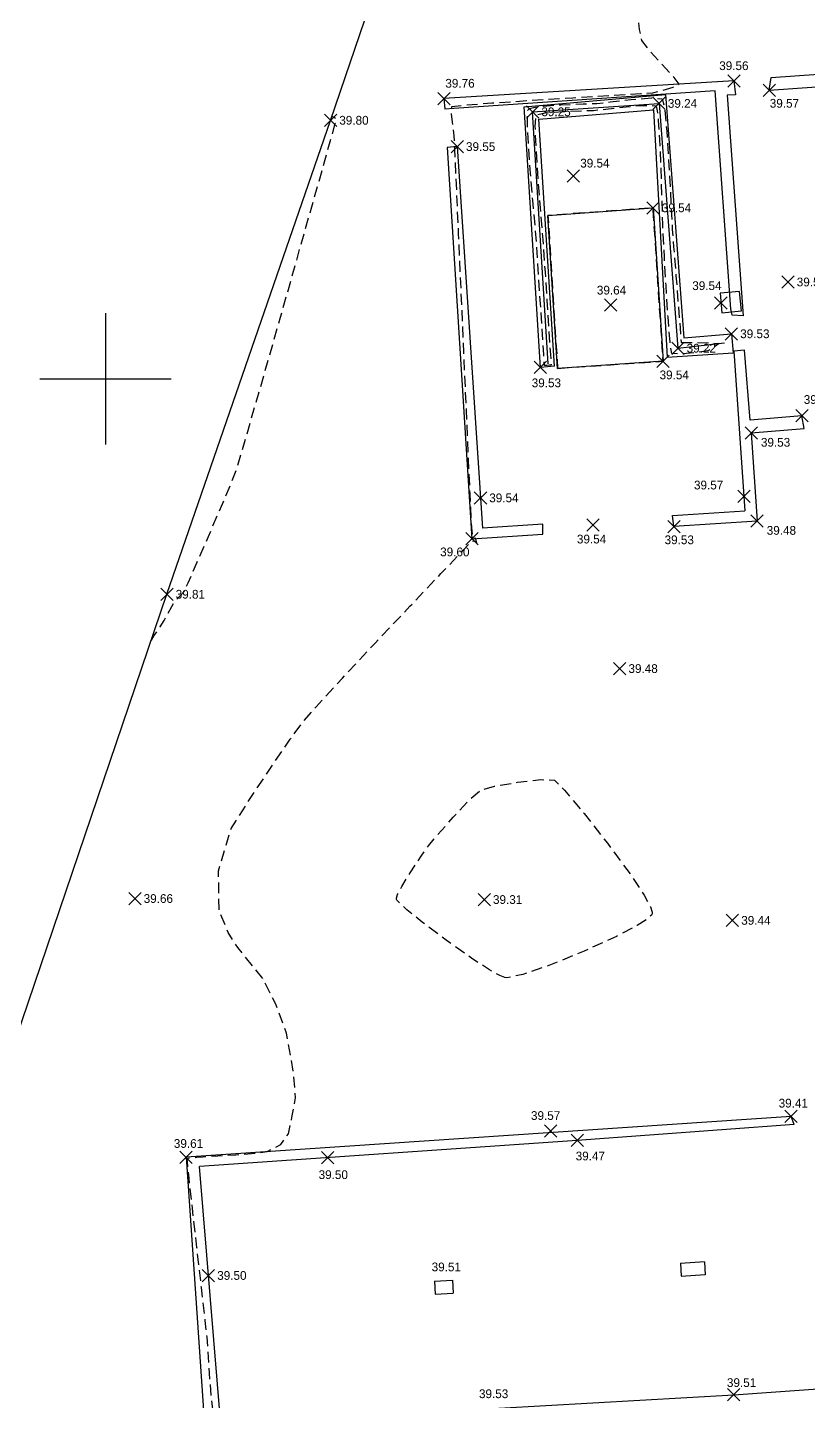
# Model space of a CAD drawing. Header units: metres. Extents: x -84460 to -84291, y -100758 to -100640.
# Drawn here: x -84426.78 to -84408.95, y -100698.36 to -100666.97 of the extents above; entities that cross this region are included whole.
import ezdxf

# ---------------------------------------------------------------- set-up
doc = ezdxf.new("R2010")
doc.units = ezdxf.units.M
doc.header["$MEASUREMENT"] = 0
doc.linetypes.add('DASHED2', pattern=[0.375, 0.25, -0.125])
doc.layers.get('0').update_dxf_attribs({"color": 35})
for name, color, linetype in [('Blocos', 72, 'Continuous'), ('Breaklines', 30, 'Continuous'), ('Contrucoes', 6, 'Continuous'), ('Electricidade', 4, 'Continuous'), ('Muros', 9, 'Continuous'), ('Pilares', 230, 'Continuous'), ('pontos correctos', 35, 'Continuous')]:
    doc.layers.add(name, color=color, linetype=linetype)
doc.layers.add('CONT-MNR', color=35, linetype='DASHED2', lineweight=25)

msp = doc.modelspace()

# ---------------------------------------------------------------- linework, layer by layer
at = {"color": 7}
for p, q in [((-84425, -100673.5), (-84425, -100676.5)), ((-84426.5, -100675), (-84423.5, -100675))]:
    msp.add_line(p, q, dxfattribs=at)
at = {"layer": 'Blocos'}
msp.add_polyline3d([(-84414.901, -100671.269, -0.564), (-84412.499, -100671.096, -0.569), (-84412.27, -100674.598, -0.572), (-84414.679, -100674.762, -0.571)], close=True, dxfattribs=at)
at = {"layer": 'Breaklines'}
msp.add_polyline3d([(-84414.897, -100674.661, -0.832), (-84415.249, -100668.902, -0.86), (-84412.362, -100668.71, -0.87), (-84411.933, -100674.302, -0.895), (-84410.866, -100674.176, -0.692)], dxfattribs=at)
at = {"layer": 'CONT-MNR', "flags": 128}
for points, elevation in [([(-84428.113, -100704.325), (-84428.851, -100704.398), (-84429.302, -100704.602), (-84429.733, -100704.971), (-84430.388, -100705.336), (-84430.764, -100705.648), (-84431.054, -100705.98), (-84431.254, -100706.329), (-84431.554, -100707.278), (-84431.87, -100708.46), (-84432.004, -100709.425), (-84432.105, -100709.915), (-84432.305, -100709.87), (-84432.648, -100709.749), (-84432.853, -100709.672), (-84433.023, -100709.62), (-84433.165, -100709.577), (-84433.247, -100709.56), (-84433.22, -100709.494), (-84433.118, -100709.193), (-84432.848, -100708.4), (-84432.465, -100707.278), (-84432.027, -100705.99), (-84431.587, -100704.699), (-84431.202, -100703.569), (-84430.928, -100702.763), (-84430.819, -100702.443), (-84430.775, -100702.308), (-84430.712, -100702.114), (-84430.679, -100702.011), (-84430.655, -100701.935), (-84430.632, -100701.865), (-84430.605, -100701.816), (-84430.537, -100701.625), (-84430.376, -100701.169), (-84430.183, -100700.624), (-84430.022, -100700.164), (-84429.954, -100699.965), (-84429.985, -100699.854), (-84430.01, -100699.751), (-84429.814, -100699.741), (-84429.39, -100699.727), (-84428.968, -100699.713), (-84428.775, -100699.702), (-84428.955, -100699.668), (-84429.134, -100699.633), (-84428.822, -100699.606), (-84428.042, -100699.549), (-84427.028, -100699.478), (-84426.013, -100699.411), (-84425.358, -100699.371), (-84425.037, -100699.355), (-84424.932, -100699.353), (-84424.917, -100699.355), (-84424.925, -100699.363), (-84424.917, -100699.355), (-84424.917, -100699.355), (-84424.925, -100699.363), (-84424.917, -100699.355), (-84424.925, -100699.363), (-84424.874, -100699.387), (-84424.874, -100699.387), (-84424.874, -100699.387), (-84424.699, -100699.529), (-84424.615, -100699.575), (-84424.486, -100699.588), (-84424.486, -100699.588), (-84424.396, -100699.542), (-84424.396, -100699.542), (-84424.396, -100699.542), (-84424.396, -100699.542), (-84424.396, -100699.542), (-84424.396, -100699.542), (-84424.396, -100699.542), (-84424.396, -100699.542), (-84424.396, -100699.542), (-84424.396, -100699.542), (-84424.238, -100699.434), (-84424.238, -100699.434), (-84424.238, -100699.434), (-84424.238, -100699.434), (-84424.238, -100699.434), (-84424.238, -100699.434), (-84424.238, -100699.434), (-84424.238, -100699.434), (-84424.238, -100699.434), (-84424.238, -100699.434), (-84420.899, -100699.217), (-84420.68, -100699.18), (-84420.538, -100699.147), (-84420.724, -100699.135), (-84421.171, -100699.121), (-84421.716, -100699.097), (-84422.113, -100699.066), (-84422.334, -100699.032), (-84422.425, -100699.004), (-84422.449, -100698.988), (-84422.466, -100698.965), (-84422.497, -100698.878), (-84422.538, -100698.664), (-84422.583, -100698.272), (-84422.627, -100697.713), (-84422.659, -100697.207), (-84422.682, -100696.895), (-84422.725, -100696.51), (-84422.81, -100695.761), (-84422.914, -100694.842), (-84423.015, -100693.944), (-84423.092, -100693.262), (-84423.123, -100692.987), (-84423.131, -100692.893), (-84423.133, -100692.803), (-84423.03, -100692.791), (-84422.918, -100692.784), (-84422.782, -100692.772), (-84422.637, -100692.76), (-84422.439, -100692.749), (-84422.024, -100692.724), (-84421.584, -100692.688), (-84421.312, -100692.649), (-84420.995, -100692.494), (-84420.995, -100692.494), (-84420.995, -100692.494), (-84420.995, -100692.494), (-84420.995, -100692.494), (-84420.995, -100692.494), (-84420.995, -100692.494), (-84420.995, -100692.494), (-84420.995, -100692.494), (-84420.995, -100692.494), (-84420.826, -100692.244), (-84420.744, -100691.874), (-84420.662, -100691.422), (-84420.703, -100690.888), (-84420.867, -100689.944), (-84421.114, -100689.286), (-84421.402, -100688.711), (-84421.402, -100688.711), (-84421.402, -100688.711), (-84421.402, -100688.711), (-84421.981, -100687.991), (-84422.2, -100687.648), (-84422.406, -100687.141), (-84422.42, -100686.237), (-84422.132, -100685.272), (-84421.652, -100684.52), (-84421.179, -100683.81), (-84420.781, -100683.233), (-84420.527, -100682.88), (-84420.194, -100682.494), (-84419.593, -100681.838), (-84418.839, -100681.031), (-84418.05, -100680.196), (-84417.341, -100679.45), (-84416.831, -100678.914), (-84416.634, -100678.709), (-84416.58, -100678.701), (-84416.525, -100678.749), (-84416.535, -100678.698), (-84416.547, -100678.646), (-84416.619, -100678.635), (-84416.63, -100678.477), (-84416.649, -100678.168), (-84416.662, -100677.95), (-84416.676, -100677.637), (-84416.711, -100676.851), (-84416.76, -100675.726), (-84416.819, -100674.398), (-84416.88, -100673.003), (-84416.939, -100671.675), (-84416.988, -100670.55), (-84417.023, -100669.764), (-84417.037, -100669.452), (-84417.064, -100669.249), (-84417.098, -100668.955), (-84417.093, -100668.78), (-84416.831, -100668.748), (-84416.18, -100668.699), (-84415.296, -100668.64), (-84414.333, -100668.58), (-84413.444, -100668.525), (-84412.784, -100668.484), (-84412.506, -100668.464), (-84412.315, -100668.417), (-84412.044, -100668.338), (-84411.9, -100668.271), (-84412.019, -100668.118), (-84412.298, -100667.813), (-84412.592, -100667.489), (-84412.758, -100667.275), (-84412.807, -100667.019), (-84412.855, -100666.594), (-84412.905, -100666.171), (-84412.965, -100665.92), (-84413.189, -100665.743), (-84413.652, -100665.437), (-84414.196, -100665.08), (-84414.584, -100664.809), (-84414.794, -100664.64), (-84414.878, -100664.553), (-84414.899, -100664.52), (-84414.908, -100664.485), (-84414.912, -100664.359), (-84414.892, -100664.053), (-84414.825, -100663.481), (-84414.706, -100662.627), (-84414.58, -100661.774), (-84414.485, -100661.094), (-84414.458, -100660.755), (-84414.584, -100660.42), (-84414.829, -100659.895), (-84415.075, -100659.402), (-84415.204, -100659.161), (-84415.315, -100659.061), (-84415.485, -100658.92), (-84415.592, -100658.818), (-84415.641, -100658.66), (-84415.718, -100658.358), (-84415.788, -100658.042), (-84415.818, -100657.843), (-84415.765, -100657.577), (-84415.646, -100657.11), (-84415.524, -100656.65), (-84415.458, -100656.402)], 39.6), ([(-84423.947, -100680.95), (-84423.948, -100680.952), (-84423.952, -100680.963), (-84423.954, -100680.969), (-84423.886, -100680.866), (-84423.752, -100680.663), (-84423.661, -100680.521), (-84423.59, -100680.392), (-84423.489, -100680.205), (-84423.424, -100680.09), (-84423.311, -100679.971), (-84423.2, -100679.85), (-84423.114, -100679.66), (-84422.913, -100679.203), (-84422.65, -100678.599), (-84422.378, -100677.966), (-84422.149, -100677.424), (-84422.017, -100677.092), (-84421.903, -100676.718), (-84421.674, -100675.928), (-84421.363, -100674.846), (-84421.006, -100673.593), (-84420.637, -100672.293), (-84420.29, -100671.068), (-84420, -100670.041), (-84419.831, -100669.444), (-84419.754, -100669.168), (-84419.73, -100669.081), (-84419.727, -100669.07), (-84419.73, -100669.067), (-84419.75, -100669.054), (-84419.795, -100669.027), (-84419.832, -100669.006), (-84419.818, -100668.962)], 39.8)]:
    msp.add_lwpolyline(points, dxfattribs=dict(at, elevation=elevation))
for points, elevation in [([(-84411.858, -100674.169), (-84411.847, -100674.169), (-84411.768, -100674.169), (-84411.555, -100674.172), (-84411.219, -100674.178), (-84410.993, -100674.191), (-84411.107, -100674.278), (-84411.25, -100674.364), (-84411.466, -100674.395), (-84411.841, -100674.432), (-84412.072, -100674.421), (-84412.112, -100674.164), (-84412.158, -100673.581), (-84412.203, -100672.866), (-84412.24, -100672.212), (-84412.263, -100671.812), (-84412.276, -100671.473), (-84412.293, -100670.892), (-84412.315, -100670.201), (-84412.344, -100669.532), (-84412.373, -100669.1), (-84412.398, -100668.881), (-84412.417, -100668.801), (-84412.427, -100668.784), (-84412.449, -100668.773), (-84412.536, -100668.76), (-84412.747, -100668.763), (-84413.114, -100668.792), (-84413.574, -100668.845), (-84413.858, -100668.877), (-84414.127, -100668.886), (-84414.554, -100668.899), (-84414.963, -100668.929), (-84415.18, -100668.984), (-84415.196, -100669.23), (-84415.172, -100669.779), (-84415.124, -100670.489), (-84415.068, -100671.22), (-84415.019, -100671.829), (-84414.992, -100672.174), (-84414.966, -100672.563), (-84414.924, -100673.201), (-84414.879, -100673.894), (-84414.848, -100674.361), (-84414.834, -100674.595), (-84414.829, -100674.673), (-84414.829, -100674.683), (-84414.834, -100674.685), (-84414.862, -100674.689), (-84414.924, -100674.695), (-84414.977, -100674.697), (-84414.995, -100674.444), (-84415.035, -100673.832), (-84415.084, -100673.072), (-84415.129, -100672.373), (-84415.156, -100671.947), (-84415.185, -100671.598), (-84415.237, -100671.005), (-84415.297, -100670.301), (-84415.346, -100669.618), (-84415.366, -100669.176), (-84415.365, -100668.95), (-84415.355, -100668.865), (-84415.346, -100668.845), (-84415.323, -100668.829), (-84415.231, -100668.801), (-84415.003, -100668.769), (-84414.602, -100668.741), (-84414.096, -100668.722), (-84413.782, -100668.711), (-84413.479, -100668.675), (-84413, -100668.619), (-84412.538, -100668.583), (-84412.288, -100668.608), (-84412.235, -100668.837), (-84412.187, -100669.346), (-84412.144, -100670.004), (-84412.107, -100670.684), (-84412.079, -100671.255), (-84412.06, -100671.589), (-84412.029, -100671.989), (-84411.977, -100672.645), (-84411.921, -100673.359), (-84411.883, -100673.839), (-84411.865, -100674.079), (-84411.858, -100674.158), (-84411.858, -100674.168), (-84411.858, -100674.168), (-84411.858, -100674.168)], 39.4), ([(-84414.679, -100674.762), (-84414.679, -100674.762), (-84412.27, -100674.598), (-84412.27, -100674.598), (-84412.27, -100674.598), (-84412.499, -100671.096), (-84412.499, -100671.096), (-84412.499, -100671.096), (-84414.901, -100671.269), (-84414.901, -100671.269), (-84414.901, -100671.269), (-84414.901, -100671.269), (-84414.901, -100671.269), (-84414.679, -100674.762), (-84414.679, -100674.762)], 39.6), ([(-84415.841, -100688.685), (-84415.882, -100688.676), (-84415.997, -100688.63), (-84416.237, -100688.498), (-84416.646, -100688.234), (-84417.223, -100687.826), (-84417.773, -100687.409), (-84418.12, -100687.127), (-84418.291, -100686.974), (-84418.349, -100686.91), (-84418.359, -100686.891), (-84418.359, -100686.865), (-84418.331, -100686.781), (-84418.235, -100686.596), (-84418.047, -100686.286), (-84417.795, -100685.905), (-84417.629, -100685.67), (-84417.422, -100685.421), (-84417.063, -100685.013), (-84416.689, -100684.614), (-84416.44, -100684.395), (-84416.121, -100684.307), (-84415.592, -100684.215), (-84415.065, -100684.156), (-84414.753, -100684.166), (-84414.52, -100684.398), (-84414.076, -100684.926), (-84413.538, -100685.611), (-84413.022, -100686.314), (-84412.702, -100686.796), (-84412.556, -100687.064), (-84412.517, -100687.181), (-84412.517, -100687.219), (-84412.534, -100687.251), (-84412.62, -100687.332), (-84412.859, -100687.487), (-84413.335, -100687.737), (-84414.075, -100688.075), (-84414.838, -100688.386), (-84415.476, -100688.609)], 39.4)]:
    msp.add_lwpolyline(points, close=True, dxfattribs=dict(at, elevation=elevation))
at = {"layer": 'Contrucoes'}
msp.add_lwpolyline([(-84412.023, -100678.375), (-84412.053, -100678.126), (-84410.403, -100678.016)], dxfattribs=at)
for points in [[(-84409.846, -100668.408, -0.543), (-84409.805, -100668.12, -0.536), (-84404.19, -100667.722, -0.716)], [(-84410.655, -100668.195, -0.554), (-84417.273, -100668.598, -0.352), (-84417.257, -100668.844, -0.356)], [(-84410.655, -100668.195, -0.554), (-84410.619, -100668.515, -0.57)], [(-84409.846, -100668.408, -0.543), (-84406.174, -100668.147, -0.654)], [(-84410.694, -100673.55, -0.53), (-84410.724, -100673.401, -0.567), (-84411.082, -100668.424, -0.565), (-84417.046, -100668.827, -0.559)], [(-84410.619, -100668.515, -0.57), (-84410.806, -100668.521, -0.554), (-84410.443, -100673.565, -0.554), (-84410.694, -100673.55, -0.53)], [(-84417.046, -100668.827, -0.559), (-84417.257, -100668.844, -0.356)], [(-84416.97, -100669.697, -0.563), (-84417.202, -100669.715, -0.37)], [(-84417.202, -100669.715, -0.37), (-84416.636, -100678.652, -0.512), (-84415.018, -100678.551, -0.585), (-84415.016, -100678.321, -0.574)], [(-84416.97, -100669.697, -0.563), (-84416.393, -100678.412, -0.577)], [(-84409.099, -100675.842, -0.559), (-84410.286, -100675.943, -0.554), (-84410.411, -100674.346, -0.554), (-84410.652, -100674.37, -0.565)], [(-84410.652, -100674.37, -0.565), (-84410.403, -100678.016, -0.545)], [(-84409.047, -100676.132, -0.575), (-84409.099, -100675.842, -0.559)], [(-84410.257, -100676.235, -0.587), (-84409.047, -100676.132, -0.575)], [(-84410.257, -100676.235, -0.587), (-84410.124, -100678.251, -0.633), (-84412.023, -100678.375, -0.582)], [(-84415.016, -100678.321, -0.574), (-84416.393, -100678.412, -0.57)], [(-84409.276, -100692.034, -0.697), (-84409.35, -100691.848, -0.707), (-84423.162, -100692.783, -0.508), (-84422.729, -100699.012, -0.369), (-84430.198, -100699.483, -0.353)], [(-84409.276, -100692.034, -0.697), (-84414.23, -100692.399, -0.645), (-84422.855, -100692.995, -0.594)], [(-84422.361, -100698.981, -0.567), (-84422.855, -100692.995, -0.647)], [(-84422.361, -100698.981, -0.567), (-84419.8, -100698.799, -0.58), (-84416.022, -100698.516, -0.581), (-84410.658, -100698.208, -0.627), (-84406.186, -100697.889, -0.614), (-84405.391, -100697.674, -0.687)]]:
    msp.add_polyline3d(points, dxfattribs=at)
at = {"layer": 'Electricidade'}
for points in [[(-84414.75, -100674.709, -0.582), (-84415.071, -100674.738, -0.58), (-84415.442, -100668.789, -0.57), (-84412.213, -100668.506, -0.562), (-84411.8, -100674.067, -0.58), (-84410.71, -100673.973, -0.581), (-84410.674, -100674.416, -0.565), (-84412.176, -100674.51, -0.582)], [(-84414.75, -100674.709, -0.582), (-84415.11, -100669.066, -0.571), (-84412.486, -100668.853, -0.574), (-84412.176, -100674.51, -0.582)]]:
    msp.add_polyline3d(points, dxfattribs=at)
at = {"layer": 'Muros'}
msp.add_polyline3d([(-84430.198, -100699.483, -0.353), (-84427.921, -100692.641, -0.461), (-84423.598, -100679.923, -0.303), (-84419.863, -100669.096, -0.313), (-84418.402, -100664.804, -0.409), (-84416.414, -100659.527, -0.462), (-84415.938, -100657.8, -0.51), (-84415.138, -100655.471, -0.52), (-84413.108, -100651.107, -0.551)], dxfattribs=at)
at = {"layer": 'Pilares', "extrusion": (0.000731151, 0.02236, 0.99975)}
for p, q in [((-84411.875, -100695.199, -0.462), (-84411.326, -100695.164, -0.463)), ((-84411.875, -100695.203, -0.62), (-84411.856, -100695.502, -0.614)), ((-84411.326, -100695.168, -0.621), (-84411.308, -100695.467, -0.615)), ((-84417.491, -100695.613, -0.607), (-84417.081, -100695.587, -0.608)), ((-84417.491, -100695.613, -0.607), (-84417.472, -100695.912, -0.6)), ((-84417.081, -100695.587, -0.608), (-84417.063, -100695.887, -0.601)), ((-84411.856, -100695.498, -0.456), (-84411.307, -100695.464, -0.457)), ((-84417.472, -100695.912, -0.6), (-84417.063, -100695.887, -0.601))]:
    msp.add_line(p, q, dxfattribs=at)
at = {"layer": 'Pilares'}
msp.add_lwpolyline([(-84410.932, -100673.491), (-84410.484, -100673.451), (-84410.523, -100673.003), (-84410.971, -100673.042)], close=True, dxfattribs=at)
at = {"layer": 'pontos correctos', "linetype": 'Continuous'}
for p, q in [((-84410.514, -100668.054, 39.562), (-84410.796, -100668.336, 39.562)), ((-84410.514, -100668.336, 39.562), (-84410.796, -100668.054, 39.562)), ((-84409.705, -100668.267, 39.572), (-84409.987, -100668.549, 39.572)), ((-84409.705, -100668.549, 39.572), (-84409.987, -100668.267, 39.572)), ((-84417.132, -100668.457, 39.762), (-84417.414, -100668.739, 39.762)), ((-84417.132, -100668.739, 39.762), (-84417.414, -100668.457, 39.762)), ((-84412.221, -100668.569, 39.242), (-84412.503, -100668.851, 39.242)), ((-84412.221, -100668.851, 39.242), (-84412.503, -100668.569, 39.242)), ((-84415.108, -100668.761, 39.252), (-84415.39, -100669.043, 39.252)), ((-84415.108, -100669.043, 39.252), (-84415.39, -100668.761, 39.252)), ((-84419.722, -100668.955, 39.802), (-84420.004, -100669.237, 39.802)), ((-84419.722, -100669.237, 39.802), (-84420.004, -100668.955, 39.802)), ((-84416.829, -100669.556, 39.552), (-84417.111, -100669.838, 39.552)), ((-84416.829, -100669.838, 39.552), (-84417.111, -100669.556, 39.552)), ((-84414.18, -100670.229, 39.542), (-84414.462, -100670.511, 39.542)), ((-84414.18, -100670.511, 39.542), (-84414.462, -100670.229, 39.542)), ((-84412.358, -100670.955, 39.542), (-84412.64, -100671.237, 39.542)), ((-84412.358, -100671.237, 39.542), (-84412.64, -100670.955, 39.542)), ((-84409.278, -100672.649, 39.542), (-84409.56, -100672.931, 39.542)), ((-84409.278, -100672.931, 39.542), (-84409.56, -100672.649, 39.542)), ((-84413.328, -100673.175, 39.642), (-84413.61, -100673.457, 39.642)), ((-84413.328, -100673.457, 39.642), (-84413.61, -100673.175, 39.642)), ((-84410.811, -100673.126, 39.542), (-84411.093, -100673.408, 39.542)), ((-84410.811, -100673.408, 39.542), (-84411.093, -100673.126, 39.542)), ((-84410.569, -100673.832, 39.532), (-84410.851, -100674.114, 39.532)), ((-84410.569, -100674.114, 39.532), (-84410.851, -100673.832, 39.532)), ((-84411.792, -100674.161, 39.222), (-84412.074, -100674.443, 39.222)), ((-84411.792, -100674.443, 39.222), (-84412.074, -100674.161, 39.222)), ((-84414.93, -100674.597, 39.532), (-84415.212, -100674.879, 39.532)), ((-84414.93, -100674.879, 39.532), (-84415.212, -100674.597, 39.532)), ((-84412.129, -100674.457, 39.542), (-84412.411, -100674.739, 39.542)), ((-84412.129, -100674.739, 39.542), (-84412.411, -100674.457, 39.542)), ((-84408.958, -100675.701, 39.562), (-84409.24, -100675.983, 39.562)), ((-84408.958, -100675.983, 39.562), (-84409.24, -100675.701, 39.562)), ((-84410.116, -100676.094, 39.532), (-84410.398, -100676.376, 39.532)), ((-84410.116, -100676.376, 39.532), (-84410.398, -100676.094, 39.532)), ((-84416.298, -100677.58, 39.542), (-84416.58, -100677.862, 39.542)), ((-84416.298, -100677.862, 39.542), (-84416.58, -100677.58, 39.542)), ((-84410.284, -100677.546, 39.572), (-84410.566, -100677.828, 39.572)), ((-84410.284, -100677.828, 39.572), (-84410.566, -100677.546, 39.572)), ((-84413.727, -100678.2, 39.542), (-84414.009, -100678.482, 39.542)), ((-84413.727, -100678.482, 39.542), (-84414.009, -100678.2, 39.542)), ((-84411.882, -100678.234, 39.532), (-84412.164, -100678.516, 39.532)), ((-84411.882, -100678.516, 39.532), (-84412.164, -100678.234, 39.532)), ((-84409.983, -100678.11, 39.482), (-84410.265, -100678.392, 39.482)), ((-84409.983, -100678.392, 39.482), (-84410.265, -100678.11, 39.482)), ((-84416.495, -100678.511, 39.602), (-84416.777, -100678.793, 39.602)), ((-84416.495, -100678.793, 39.602), (-84416.777, -100678.511, 39.602)), ((-84423.457, -100679.782, 39.812), (-84423.739, -100680.064, 39.812)), ((-84423.457, -100680.064, 39.812), (-84423.739, -100679.782, 39.812)), ((-84413.12, -100681.48, 39.482), (-84413.402, -100681.762, 39.482)), ((-84413.12, -100681.762, 39.482), (-84413.402, -100681.48, 39.482)), ((-84424.188, -100686.733, 39.662), (-84424.47, -100687.015, 39.662)), ((-84424.188, -100687.015, 39.662), (-84424.47, -100686.733, 39.662)), ((-84416.213, -100686.756, 39.312), (-84416.495, -100687.038, 39.312)), ((-84416.213, -100687.038, 39.312), (-84416.495, -100686.756, 39.312)), ((-84410.545, -100687.231, 39.442), (-84410.827, -100687.513, 39.442)), ((-84410.545, -100687.513, 39.442), (-84410.827, -100687.231, 39.442)), ((-84409.209, -100691.707, 39.412), (-84409.491, -100691.989, 39.412)), ((-84409.209, -100691.989, 39.412), (-84409.491, -100691.707, 39.412)), ((-84414.697, -100692.039, 39.572), (-84414.979, -100692.321, 39.572)), ((-84414.697, -100692.321, 39.572), (-84414.979, -100692.039, 39.572)), ((-84414.089, -100692.258, 39.472), (-84414.371, -100692.54, 39.472)), ((-84414.089, -100692.54, 39.472), (-84414.371, -100692.258, 39.472)), ((-84423.021, -100692.642, 39.612), (-84423.303, -100692.924, 39.612)), ((-84423.021, -100692.924, 39.612), (-84423.303, -100692.642, 39.612)), ((-84419.789, -100692.652, 39.502), (-84420.071, -100692.934, 39.502)), ((-84419.789, -100692.934, 39.502), (-84420.071, -100692.652, 39.502)), ((-84422.509, -100695.343, 39.502), (-84422.791, -100695.625, 39.502)), ((-84422.509, -100695.625, 39.502), (-84422.791, -100695.343, 39.502)), ((-84410.517, -100698.067, 39.512), (-84410.799, -100698.349, 39.512)), ((-84410.517, -100698.349, 39.512), (-84410.799, -100698.067, 39.512))]:
    msp.add_line(p, q, dxfattribs=at)

# ---------------------------------------------------------------- texts
at = {"layer": 'pontos correctos', "color": 35, "char_height": 0.2, "attachment_point": 4}
for s, insert in [('39.56', (-84410.989, -100667.849, 39.562)), ('39.76', (-84417.242, -100668.251, 39.762)), ('39.24', (-84412.162, -100668.71, 39.242)), ('39.57', (-84409.835, -100668.708, 39.572)), ('39.25', (-84415.049, -100668.902, 39.252)), ('39.80', (-84419.663, -100669.096, 39.802)), ('39.55', (-84416.77, -100669.697, 39.552)), ('39.54', (-84414.162, -100670.075, 39.542)), ('39.54', (-84412.299, -100671.096, 39.542)), ('39.54', (-84409.219, -100672.79, 39.542)), ('39.64', (-84413.782, -100672.976, 39.642)), ('39.54', (-84411.605, -100672.874, 39.542)), ('39.53', (-84410.51, -100673.973, 39.532)), ('39.22', (-84411.733, -100674.302, 39.222)), ('39.54', (-84412.351, -100674.912, 39.542)), ('39.53', (-84415.27, -100675.094, 39.532)), ('39.56', (-84409.059, -100675.475, 39.562)), ('39.53', (-84410.037, -100676.452, 39.532)), ('39.57', (-84411.565, -100677.428, 39.572)), ('39.54', (-84416.239, -100677.721, 39.542)), ('39.48', (-84409.904, -100678.464, 39.482)), ('39.54', (-84414.238, -100678.662, 39.542)), ('39.53', (-84412.236, -100678.679, 39.532)), ('39.60', (-84417.36, -100678.956, 39.602)), ('39.81', (-84423.398, -100679.923, 39.812)), ('39.48', (-84413.061, -100681.621, 39.482)), ('39.66', (-84424.129, -100686.874, 39.662)), ('39.31', (-84416.154, -100686.897, 39.312)), ('39.44', (-84410.486, -100687.372, 39.442)), ('39.41', (-84409.632, -100691.548, 39.412)), ('39.57', (-84415.287, -100691.831, 39.572)), ('39.61', (-84423.44, -100692.469, 39.612)), ('39.47', (-84414.266, -100692.755, 39.472)), ('39.50', (-84420.135, -100693.181, 39.502)), ('39.51', (-84417.554, -100695.289, 39.512)), ('39.50', (-84422.45, -100695.484, 39.502)), ('39.51', (-84410.813, -100697.932, 39.512)), ('39.53', (-84416.474, -100698.186, 39.532))]:
    msp.add_mtext(s, dxfattribs=dict(at, insert=insert))

doc.saveas('drawing.dxf')
